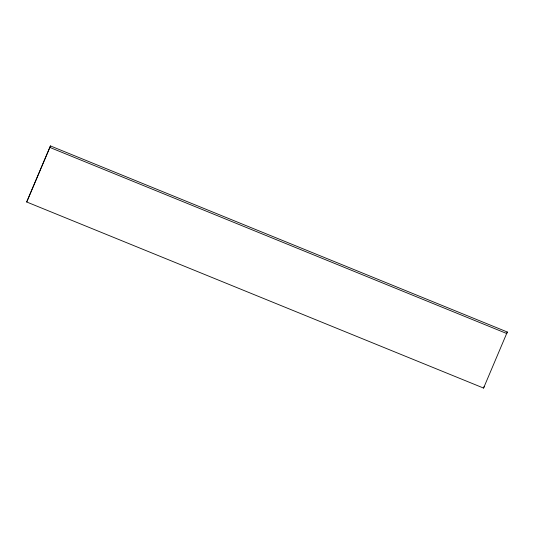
<?xml version="1.0" encoding="UTF-8"?>
<svg xmlns="http://www.w3.org/2000/svg" width="534" height="534" viewBox="0 0 534 534"><rect width="100%" height="100%" fill="white"/><g stroke="black" fill="none" stroke-linecap="round" stroke-linejoin="round"><path stroke-width="0.8" d="M507.3 332.008L483.57 388.078L26.7 201.992L50.43 145.922L507.3 332.008L506.726 333.53L49.856 147.444L50.43 145.922M483.57 388.078L484.144 386.556M26.7 201.992L49.856 147.444"/></g></svg>
